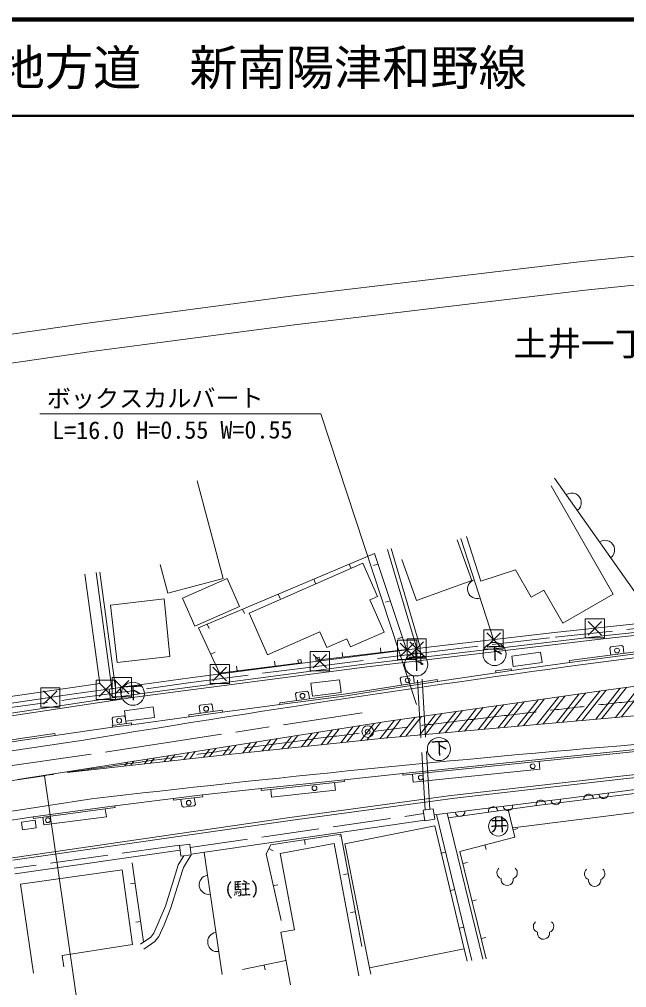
# Model space of a CAD drawing. Units: millimetres, scale not verified, with parts at other scales. Extents: x 40000 to 212862254, y 20000 to 40005403.
# Drawn here: x 228584 to 291606, y 279613 to 380000 of the extents above; entities that cross this region are included whole.
import ezdxf
from ezdxf.enums import TextEntityAlignment as Align

# ---------------------------------------------------------------- set-up
doc = ezdxf.new("R2010")
doc.units = ezdxf.units.MM
doc.header["$LTSCALE"] = 1000
doc.header["$PDMODE"] = 32
doc.header["$PDSIZE"] = 500
doc.linetypes.add('CHAIN', pattern=[18.5, 12, -1.5, 3.5, -1.5])
doc.linetypes.add('DASHED', pattern=[7.5, 6, -1.5])
for name, color, linetype, lineweight in [('M-BGD', 7, 'Continuous', 13), ('M-BMK', 2, 'CHAIN', 13), ('M-BMK-HTXT', 7, 'CHAIN', 13), ('M-BMK-ROW', 30, 'Continuous', 13), ('M-BMK-SRVR', 3, 'Continuous', 13), ('M-STR-HTXT', 7, 'Continuous', 13), ('M-STR-STRC', 7, 'Continuous', 13), ('M-TTL', 2, 'Continuous', 140), ('M-TTL-LINE', 7, 'Continuous', 50), ('M-TTL-TXT', 7, 'Continuous', 13)]:
    doc.layers.add(name, color=color, linetype=linetype, lineweight=lineweight)
doc.styles.add('ＭＳ ゴシック', font='')
doc.styles.get('ＭＳ ゴシック').set_extended_font_data('MS Gothic')

msp = doc.modelspace()

# ---------------------------------------------------------------- linework, layer by layer
at = {"layer": 'M-BGD'}
for p, q in [((294599, 317570), (284121, 332419)), ((249745, 322048), (247049, 332158)), ((283767, 331639), (290204, 320390)), ((276471, 321769), (274975, 326371)), ((275544, 321807), (274032, 326054)), ((274394, 326182), (277800, 315694)), ((247178, 316929), (265424, 324631)), ((265424, 324631), (268750, 314667)), ((269817, 314761), (266785, 325033)), ((267169, 325146), (270219, 314812)), ((243211, 323487), (244004, 320517)), ((264243, 323633), (252437, 318427)), ((262813, 323529), (263007, 323068)), ((265766, 320180), (264243, 323633)), ((265793, 323526), (265319, 323368)), ((268285, 324007), (269797, 319761)), ((238180, 310607), (236551, 322641)), ((238576, 310663), (236948, 322695)), ((280075, 322941), (276471, 321769)), ((281712, 320081), (280075, 322941)), ((244004, 320517), (249745, 322048)), ((250157, 322037), (245516, 319976)), ((251443, 319142), (250157, 322037)), ((259128, 321973), (259322, 321513)), ((269797, 319761), (275544, 321807)), ((255443, 320418), (255637, 319957)), ((283019, 320828), (281712, 320081)), ((284980, 317401), (283019, 320828)), ((290204, 320390), (284980, 317401)), ((245516, 319976), (246802, 317080)), ((264960, 319824), (265766, 320180)), ((266435, 316480), (264960, 319824)), ((267060, 319732), (266585, 319573)), ((246802, 317080), (251443, 319142)), ((251758, 318862), (251952, 318402)), ((252437, 318427), (254335, 314122)), ((248072, 317307), (248267, 316846)), ((284126, 316433), (297473, 317883)), ((249361, 312210), (247178, 316929)), ((254335, 314122), (259758, 316513)), ((259758, 316513), (260485, 314865)), ((262944, 314940), (266435, 316480)), ((270139, 314802), (284126, 316433)), ((260485, 314865), (262571, 315785)), ((262571, 315785), (262944, 314940)), ((268326, 315937), (267852, 315779)), ((248450, 314180), (248904, 314390)), ((258237, 313278), (270139, 314802)), ((268750, 314667), (259720, 313583)), ((262137, 313873), (262077, 314370)), ((266108, 314350), (266049, 314846)), ((279675, 313992), (282670, 314394)), ((282670, 314394), (282823, 313337)), ((285682, 313532), (295403, 314793)), ((295428, 314595), (285708, 313334)), ((289856, 314812), (289969, 314951)), ((289974, 314101), (289856, 314812)), ((289969, 314951), (291095, 315092)), ((291095, 315092), (291228, 314992)), ((291228, 314992), (291303, 314275)), ((246324, 311735), (258237, 313278)), ((257556, 313269), (249361, 312210)), ((255143, 312957), (255078, 313453)), ((257787, 313624), (257495, 313562)), ((257495, 313562), (257556, 313269)), ((257556, 313269), (257849, 313330)), ((257849, 313330), (257787, 313624)), ((259682, 313881), (259318, 313818)), ((259318, 313818), (259369, 313522)), ((259369, 313522), (259731, 313585)), ((259733, 313585), (259682, 313881)), ((279643, 312478), (285708, 313334)), ((279833, 312904), (279675, 313992)), ((282823, 313337), (279833, 312904)), ((285708, 313334), (285682, 313532)), ((251175, 312444), (251111, 312940)), ((271964, 311354), (278050, 312249)), ((278011, 312446), (279610, 312675)), ((278050, 312249), (278011, 312446)), ((279643, 312478), (278050, 312249)), ((279610, 312675), (279643, 312478)), ((234284, 310068), (246324, 311735)), ((258830, 311163), (261811, 311541)), ((261811, 311541), (261981, 310202)), ((268117, 311676), (268220, 311817)), ((268234, 310976), (268117, 311676)), ((268220, 311817), (269344, 311989)), ((268234, 310976), (271935, 311552)), ((269344, 311989), (269474, 311889)), ((269474, 311889), (269571, 311190)), ((271964, 311354), (269497, 310974)), ((271935, 311552), (271964, 311354)), ((257253, 310082), (257353, 310211)), ((257353, 310211), (258432, 310354)), ((258432, 310354), (258600, 310225)), ((258600, 310225), (258683, 309564)), ((258999, 309824), (258830, 311163)), ((261981, 310202), (258999, 309824)), ((266979, 310575), (262541, 309873)), ((262746, 310108), (268234, 310976)), ((269497, 310974), (266979, 310575)), ((225490, 308784), (234284, 310068)), ((255603, 309151), (262746, 310108)), ((262541, 309873), (255628, 308953)), ((257340, 309384), (257253, 310082)), ((239500, 308317), (242480, 308709)), ((239644, 307226), (239500, 308317)), ((242480, 308709), (242623, 307618)), ((246178, 307892), (249646, 308363)), ((247249, 308744), (247335, 308885)), ((247335, 308049), (247249, 308744)), ((247335, 308885), (248478, 309033)), ((248478, 309033), (248602, 308929)), ((248602, 308929), (248694, 308234)), ((249646, 308363), (249673, 308165)), ((249673, 308165), (255628, 308953)), ((255628, 308953), (255603, 309151)), ((238306, 307651), (238206, 307505)), ((238302, 306817), (238206, 307505)), ((238306, 307651), (239430, 307797)), ((239430, 307797), (239554, 307701)), ((239554, 307701), (239655, 306998)), ((242623, 307618), (239644, 307226)), ((240235, 306874), (246205, 307694)), ((246205, 307694), (246178, 307892)), ((249673, 308165), (246205, 307694)), ((232285, 305747), (238247, 306608)), ((240209, 307072), (238220, 306806)), ((238247, 306608), (238220, 306806)), ((238247, 306608), (240235, 306874)), ((240209, 307072), (240235, 306874)), ((228924, 305463), (226936, 305170)), ((226965, 304972), (228954, 305265)), ((232255, 305945), (228924, 305463)), ((228954, 305265), (232285, 305747)), ((232255, 305945), (232285, 305747)), ((290878, 304137), (302404, 305359)), ((290899, 303929), (302425, 305160)), ((268375, 301824), (290878, 304137)), ((290899, 303929), (268395, 301625)), ((310496, 303667), (290982, 301533)), ((291015, 301235), (310556, 303371)), ((269452, 300913), (282607, 302255)), ((282607, 302255), (282530, 303070)), ((253665, 300258), (262288, 301170)), ((262288, 301170), (268375, 301824)), ((262288, 301170), (262309, 300971)), ((268395, 301625), (268375, 301824)), ((269383, 301726), (269452, 300913)), ((247588, 299592), (253665, 300258)), ((253687, 300059), (253665, 300258)), ((262309, 300971), (253687, 300059)), ((254683, 300164), (254744, 299367)), ((261391, 300086), (261298, 300864)), ((296911, 300303), (282272, 298513)), ((285897, 299277), (296859, 300733)), ((238490, 298471), (244557, 299234)), ((244557, 299234), (247588, 299592)), ((244557, 299234), (244580, 299036)), ((247611, 299393), (244581, 299036)), ((246847, 298585), (246727, 299289)), ((247588, 299592), (247611, 299393)), ((254744, 299367), (261391, 300086)), ((271637, 297533), (285897, 299277)), ((230009, 297338), (238490, 298471)), ((238515, 298272), (230038, 297140)), ((238490, 298471), (238515, 298272)), ((245341, 299126), (245455, 298456)), ((245455, 298456), (245621, 298323)), ((245621, 298323), (246716, 298447)), ((246716, 298447), (246847, 298585)), ((271541, 298158), (270492, 297998)), ((271709, 297073), (271541, 298158)), ((282272, 298513), (273095, 297217)), ((279783, 296167), (298042, 298462)), ((223960, 296417), (230009, 297338)), ((230038, 297140), (230009, 297338)), ((231012, 297283), (231126, 296494)), ((231126, 296494), (237616, 297333)), ((237616, 297333), (237498, 298144)), ((270492, 297998), (270660, 296911)), ((271860, 297561), (275546, 282415)), ((272978, 297696), (276676, 282565)), ((280011, 295224), (279319, 298079)), ((228802, 296780), (230213, 296982)), ((228915, 295989), (228802, 296780)), ((230327, 296190), (228915, 295989)), ((230213, 296982), (230327, 296190)), ((246418, 293443), (270652, 296966)), ((262347, 294516), (271687, 296384)), ((270660, 296911), (271709, 297073)), ((271687, 296384), (274760, 283647)), ((254665, 294428), (261958, 295526)), ((261989, 295355), (261813, 295322)), ((261958, 295526), (264119, 283869)), ((274292, 293737), (280011, 295224)), ((279826, 295988), (280312, 296106)), ((245199, 294334), (245193, 294378)), ((246279, 294479), (245199, 294334)), ((245199, 294334), (245260, 293882)), ((246425, 293389), (246279, 294479)), ((254188, 293478), (254665, 294428)), ((261259, 294541), (255667, 293504)), ((258174, 294956), (258248, 294462)), ((263797, 280853), (261259, 294541)), ((264924, 281673), (262347, 294516)), ((276901, 294415), (277027, 293931)), ((245260, 293882), (228133, 291409)), ((245644, 293291), (245082, 292340)), ((245260, 293882), (245345, 293244)), ((245345, 293244), (246425, 293389)), ((246425, 293389), (245627, 292083)), ((247747, 293636), (249625, 280982)), ((255743, 286580), (254188, 293478)), ((254462, 294024), (254909, 293800)), ((255667, 293504), (257129, 285622)), ((272808, 293664), (272323, 293546)), ((277014, 282610), (274292, 293737)), ((240301, 292565), (241460, 284352)), ((245082, 292340), (244913, 291873)), ((274602, 292470), (275088, 292589)), ((244913, 291873), (243746, 288075)), ((245478, 291670), (244312, 287875)), ((245627, 292083), (245478, 291670)), ((262718, 291422), (262227, 291331)), ((240601, 290439), (240106, 290369)), ((254933, 290172), (255421, 290282)), ((273754, 289778), (273268, 289659)), ((275553, 288585), (276038, 288703)), ((243746, 288075), (242554, 285247)), ((244312, 287875), (243612, 286126)), ((263448, 287489), (262956, 287398)), ((241160, 286478), (240665, 286408)), ((243612, 286126), (243069, 284929)), ((242554, 285247), (242217, 284830)), ((257129, 285622), (255707, 285359)), ((255707, 285359), (256716, 279912)), ((274700, 285891), (274214, 285773)), ((242217, 284830), (241152, 284110)), ((242627, 284383), (241488, 283613)), ((243069, 284929), (242627, 284383)), ((276503, 284699), (276989, 284818)), ((274760, 283647), (264924, 281673)), ((275048, 282348), (274760, 283647)), ((233027, 282929), (233216, 281780)), ((251745, 281498), (256253, 282410)), ((253999, 281954), (254098, 281464)), ((264924, 281673), (265052, 281020))]:
    msp.add_line(p, q, dxfattribs=at)
at = {"layer": 'M-BGD', "linetype": 'DASHED'}
for p, q in [((284182, 315936), (297526, 317386)), ((270200, 314306), (284182, 315936)), ((258301, 312782), (270200, 314306)), ((270699, 298014), (269687, 314773)), ((271195, 298105), (270186, 314803)), ((246391, 311240), (258301, 312782)), ((234353, 309573), (246391, 311240)), ((225553, 308372), (234353, 309573)), ((246317, 294136), (270551, 297658)), ((245193, 294378), (228044, 291996))]:
    msp.add_line(p, q, dxfattribs=at)
at = {"layer": 'M-BGD'}
for points in [[(225323, 320965), (226969, 309703), (236930, 311145), (235375, 322466)], [(225645, 307767), (240522, 310017), (264369, 313135), (289145, 316078), (305065, 317754), (319419, 319069)], [(225689, 307470), (240563, 309720), (264406, 312837), (289178, 315780), (305094, 317455), (319490, 318774)], [(290982, 301533), (273107, 299482), (256637, 297252), (227880, 293071)], [(227916, 292838), (256679, 296956), (273785, 299263), (291015, 301235)], [(230057, 281129), (228716, 290345), (239238, 291811), (240323, 284079), (233027, 282929)]]:
    msp.add_lwpolyline(points, dxfattribs=at)
for points in [[(238040, 319251), (238748, 313329), (244210, 313951), (243616, 319918)], [(237897, 310567), (239036, 310727), (239195, 309588), (238056, 309429)]]:
    msp.add_lwpolyline(points, close=True, dxfattribs=at)
for centre, radius in [((277899, 314203), 1200), ((269764, 313123), 1200), ((290601, 314560), 250), ((240365, 310085), 1200), ((268881, 311477), 250), ((257967, 309865), 250), ((247966, 308521), 250), ((238938, 307288), 250), ((272127, 304347), 1200), ((281859, 302566), 250), ((270248, 301392), 250), ((259210, 300284), 250), ((246165, 298773), 250), ((231550, 296970), 250), ((278281, 296333), 1000)]:
    msp.add_circle(centre, radius, dxfattribs=at)
for centre, radius, start, end in [((285900, 329897), 1000, 305.21015, 125.21015), ((289360, 324995), 1000, 305.21015, 125.21015), ((276097, 320938), 1000, 107.99116, 287.99116), ((287667, 299173), 500, 6.97121, 186.97121), ((289214, 299717), 500, 187.56887, 7.56887), ((277752, 297875), 500, 8.03419, 188.03419), ((279293, 298469), 500, 186.97013, 6.97013), ((282704, 298566), 500, 6.96911, 187.11011), ((284256, 299076), 500, 186.97013, 6.97013), ((274330, 297862), 500, 186.97013, 6.97013), ((248245, 290277), 1000, 98.44109, 278.44109), ((278778, 291521), 636, 131.65043, 251.37341), ((279625, 291524), 636, 289.08854, 48.81152), ((287858, 291419), 636, 131.65043, 251.37341), ((288705, 291423), 636, 289.08854, 48.81152), ((279204, 290834), 635, 172.37114, 8.09082), ((288284, 290733), 635, 172.37114, 8.09082), ((282558, 285951), 636, 131.65043, 251.37341), ((283405, 285955), 636, 289.08854, 48.81152), ((249126, 284342), 1000, 98.44109, 278.44109), ((282985, 285265), 635, 172.37114, 8.09082)]:
    msp.add_arc(centre, radius, start, end, dxfattribs=at)
at = {"layer": 'M-BMK'}
msp.add_line((231182, 301581), (226685, 300929), dxfattribs=at)
msp.add_arc((479100, -1412423), 1731847, 95.91538, 98.23028, dxfattribs=at)
at = {"layer": 'M-BMK-HTXT'}
for p, q in [((237699, 304063), (264162, 308114)), ((205835, 299473), (237699, 304063))]:
    msp.add_line(p, q, dxfattribs=at)
at = {"layer": 'M-BMK-ROW'}
for p, q in [((287308, 317865), (289308, 317865)), ((287308, 315865), (287308, 317865)), ((287608, 317565), (289008, 316165)), ((287608, 316165), (289008, 317565)), ((289308, 315865), (289308, 317865)), ((276800, 316695), (278800, 316695)), ((276800, 314695), (276800, 316695)), ((277100, 316395), (278500, 314995)), ((277100, 314995), (278500, 316395)), ((278800, 314695), (278800, 316695)), ((267817, 313633), (267817, 315633)), ((267817, 315633), (269817, 315633)), ((268117, 315333), (269517, 313933)), ((268117, 313933), (269517, 315333)), ((268817, 313761), (268817, 315761)), ((268817, 315761), (270817, 315761)), ((269117, 315461), (270517, 314061)), ((269117, 314061), (270517, 315461)), ((269817, 313633), (269817, 315633)), ((270817, 313761), (270817, 315761)), ((287308, 315865), (289308, 315865)), ((258761, 312465), (258761, 314465)), ((258761, 314465), (260761, 314465)), ((260761, 312465), (260761, 314465)), ((276800, 314695), (278800, 314695)), ((259061, 314165), (260461, 312765)), ((259061, 312765), (260461, 314165)), ((267817, 313633), (269817, 313633)), ((268817, 313761), (270817, 313761)), ((248378, 311131), (248378, 313131)), ((248378, 313131), (250378, 313131)), ((248678, 312831), (250078, 311431)), ((248678, 311431), (250078, 312831)), ((250378, 311131), (250378, 313131)), ((258761, 312465), (260761, 312465)), ((236562, 309503), (236562, 311503)), ((236562, 311503), (238562, 311503)), ((236862, 311203), (238262, 309803)), ((236862, 309803), (238262, 311203)), ((238232, 309764), (238232, 311764)), ((238232, 311764), (240232, 311764)), ((238532, 311464), (239932, 310064)), ((238532, 310064), (239932, 311464)), ((238562, 309503), (238562, 311503)), ((240232, 309764), (240232, 311764)), ((230798, 310693), (232798, 310693)), ((230798, 308693), (230798, 310693)), ((231098, 310393), (232498, 308993)), ((231098, 308993), (232498, 310393)), ((232798, 308693), (232798, 310693)), ((248378, 311131), (250378, 311131)), ((236562, 309503), (238562, 309503)), ((238232, 309764), (240232, 309764)), ((230798, 308693), (232798, 308693))]:
    msp.add_line(p, q, dxfattribs=at)
at = {"layer": 'M-BMK-SRVR'}
msp.add_circle((264734, 306152), 600, dxfattribs=at)
msp.add_point((264734, 306152), dxfattribs=at)
at = {"layer": 'M-STR-HTXT'}
for p, q in [((230723, 339089), (259860, 339096)), ((259860, 339096), (269814, 308958)), ((231181, 301564), (238360, 252090))]:
    msp.add_line(p, q, dxfattribs=at)
for points in [[(59944, 323040), (70454, 324552), (105112, 329626), (136974, 334194), (195217, 342671), (235650, 348520), (256751, 351313), (286981, 354906), (321549, 358422), (326233, 358916)], [(60408, 320076), (70885, 321583), (105542, 326657), (137403, 331224), (195648, 339702), (236062, 345549), (257125, 348336), (287310, 351924), (321858, 355438), (335727, 356899), (336573, 356957)]]:
    msp.add_lwpolyline(points, dxfattribs=at)
at = {"layer": 'M-STR-STRC'}
for p, q in [((286370, 307260), (288826, 310367)), ((287003, 307317), (289485, 310455)), ((290917, 310646), (288403, 307443)), ((289033, 307499), (291573, 310734)), ((293034, 310929), (290435, 307625)), ((291066, 307682), (293692, 311017)), ((280974, 309249), (278867, 306586)), ((280266, 306711), (282418, 309454)), ((283080, 309548), (280897, 306768)), ((282298, 306894), (284551, 309757)), ((282930, 306951), (285213, 309852)), ((286687, 310061), (284333, 307077)), ((287350, 310155), (284965, 307134)), ((273906, 308244), (272130, 305980)), ((272760, 306037), (274567, 308338)), ((276038, 308547), (274162, 306163)), ((274794, 306220), (276700, 308641)), ((278172, 308850), (276197, 306346)), ((276829, 306403), (278835, 308945)), ((280310, 309154), (278234, 306529)), ((228425, 301185), (266882, 307245)), ((267528, 307337), (266041, 305427)), ((266674, 305490), (268187, 307430)), ((269651, 307638), (268072, 305615)), ((268701, 305672), (270311, 307732)), ((271777, 307941), (270100, 305798)), ((270729, 305854), (272438, 308035)), ((261098, 306333), (259907, 304792)), ((260540, 304858), (261763, 306438)), ((263241, 306671), (261949, 305004)), ((262584, 305069), (263907, 306776)), ((265388, 307009), (263994, 305215)), ((264629, 305281), (266054, 307114)), ((235248, 305268), (226230, 303921)), ((254686, 305323), (253793, 304160)), ((254425, 304225), (255348, 305427)), ((256821, 305659), (255829, 304370)), ((257484, 305764), (256461, 304436)), ((257867, 304581), (258958, 305996)), ((258500, 304647), (259622, 306101)), ((247684, 303508), (248300, 304317)), ((248318, 303579), (248960, 304421)), ((250426, 304652), (249727, 303737)), ((250359, 303804), (251086, 304756)), ((252555, 304987), (251760, 303949)), ((253216, 305091), (252391, 304014)), ((249980, 303765), (233545, 301926)), ((241555, 302822), (241929, 303313)), ((242189, 302893), (242588, 303417)), ((244054, 303648), (243598, 303051)), ((244233, 303122), (244714, 303752)), ((246177, 303982), (245644, 303280)), ((246836, 304086), (246277, 303351)), ((239807, 302979), (239515, 302594)), ((240465, 303082), (240148, 302665)), ((227161, 297795), (236082, 299179))]:
    msp.add_line(p, q, dxfattribs=at)
for points in [[(266882, 307245), (288974, 310386), (295133, 311209)], [(295511, 308082), (266456, 305470), (249980, 303765)]]:
    msp.add_lwpolyline(points, dxfattribs=at)
for centre, radius, start, end in [((514658, -1367010), 1695460, 97.45031, 99.48553), ((431995, -1374197), 1684806, 94.73988, 96.6776)]:
    msp.add_arc(centre, radius, start, end, dxfattribs=at)
at = {"layer": 'M-TTL'}
msp.add_line((680000, 380000), (40000, 380000), dxfattribs=at)
at = {"layer": 'M-TTL-LINE'}
msp.add_line((40000, 370000), (680000, 370000), dxfattribs=at)

# ---------------------------------------------------------------- texts
at = {"layer": 'M-BGD', "style": 'ＭＳ ゴシック'}
for s, height, rotation, p in [('下', 1319, 2.084, (277109, 313233)), ('下', 1319, 2.084, (268975, 312153)), ('下', 1319, 2.084, (239575, 309115)), ('下', 1319, 2.084, (271338, 303377)), ('井', 1320, 2.083, (277486, 295434)), ('(駐)', 1320, 2.376, (249930, 288762))]:
    msp.add_text(s, height=height, rotation=rotation, dxfattribs=at).set_placement(p, align=Align.BOTTOM_LEFT)
at = {"layer": 'M-BMK-HTXT', "style": 'ＭＳ ゴシック'}
msp.add_text('土井一丁目', height=2566, dxfattribs=at).set_placement((279865, 346377), align=Align.MIDDLE_LEFT)
at = {"layer": 'M-STR-HTXT', "style": 'ＭＳ ゴシック'}
for s, rotation, p in [('ボックスカルバート', 0.182, (231437, 339214)), ('L=16.0 H=0.55 W=0.55', 0.17, (231995, 335928))]:
    msp.add_text(s, height=1833, rotation=rotation, dxfattribs=at).set_placement(p, align=Align.BOTTOM_LEFT)
at = {"layer": 'M-TTL-TXT', "style": 'ＭＳ ゴシック'}
msp.add_text('主要地方道\u3000新南陽津和野線', height=3666, dxfattribs=at).set_placement((216234, 375000), align=Align.MIDDLE_LEFT)

doc.saveas('drawing.dxf')
